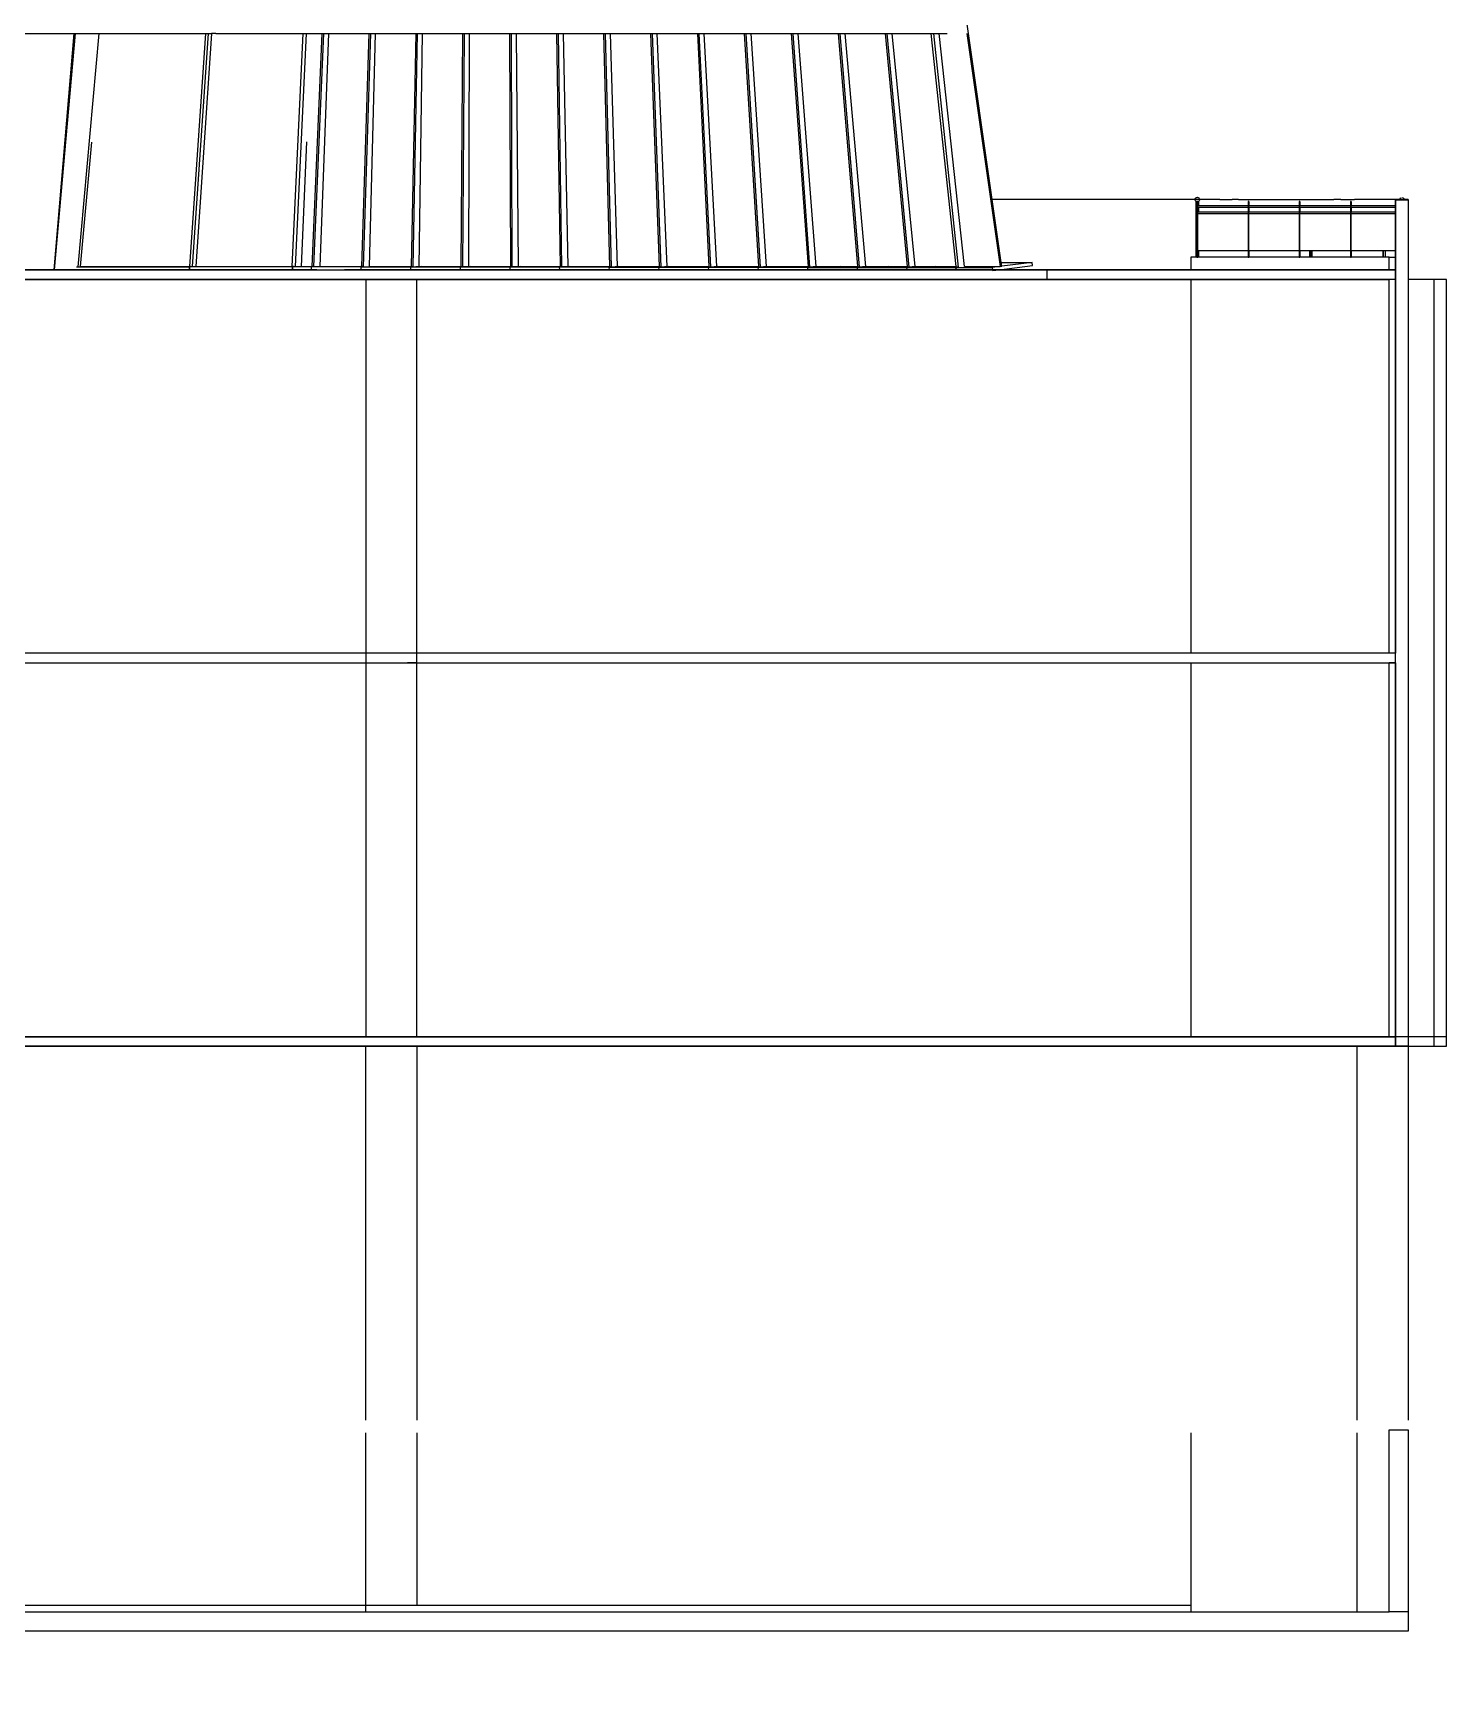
# Model space of a CAD drawing. Header units: millimetres. Extents: x 90964 to 877642, y 656808 to 1438307.
# Drawn here: x 855538 to 877642, y 1179638 to 1205727 of the extents above; entities that cross this region are included whole.
import ezdxf

# ---------------------------------------------------------------- set-up
doc = ezdxf.new("R2010")
doc.units = ezdxf.units.MM
doc.header["$LTSCALE"] = 300
doc.layers.add('ProfileEdges', color=7, linetype='Continuous')
doc.layers.add('SectionCutEdges', color=7, linetype='Continuous')

msp = doc.modelspace()

# ---------------------------------------------------------------- linework, layer by layer
at = {"color": 251}
for p, q in [((855863.2, 1202026.5), (856177.4, 1205726.5)), ((856194.3, 1205726.5), (855865.9, 1202026.5)), ((856561.6, 1205726.5), (856234, 1202072.2)), ((858230, 1205726.5), (857981.3, 1202077.4)), ((858272.3, 1205726.5), (858023.5, 1202076)), ((858323.2, 1205726.5), (858081.6, 1202076.7)), ((859585.8, 1202079.6), (859755.8, 1205726.5)), ((859803.7, 1205726.5), (859633.6, 1202077.4)), ((860049.6, 1205726.5), (859895.6, 1202078.7)), ((860074.7, 1205726.5), (859920.5, 1202076.6)), ((860152.1, 1205726.5), (860016.4, 1202076.6)), ((860783.8, 1205726.5), (860671.4, 1202077.8)), ((860808.9, 1205726.5), (860696.4, 1202075.5)), ((860886.3, 1205726.5), (860792.2, 1202076.9)), ((861518.1, 1205726.5), (861447.3, 1202076.8)), ((861543.1, 1205726.5), (861472.3, 1202074.3)), ((861620.5, 1205726.5), (861568.1, 1202077.3)), ((862252.3, 1205726.5), (862223.2, 1202076.9)), ((862277.3, 1205726.5), (862248.2, 1202073.2)), ((862354.7, 1205726.5), (862344, 1202077.7)), ((862986.5, 1205726.5), (862999, 1202077)), ((863011.5, 1205726.5), (863024.1, 1202072)), ((863088.9, 1205726.5), (863119.8, 1202078.1)), ((863720.7, 1205726.5), (863774.9, 1202077.2)), ((863745.7, 1205726.5), (863800, 1202071.1)), ((863823.2, 1205726.5), (863895.7, 1202078.4)), ((864454.9, 1205726.5), (864550.7, 1202077.3)), ((864479.9, 1205726.5), (864575.9, 1202070.3)), ((864557.4, 1205726.5), (864671.5, 1202078.8)), ((865189.1, 1205726.5), (865326.5, 1202077.5)), ((865214.1, 1205726.5), (865351.8, 1202069.5)), ((865291.6, 1205726.5), (865447.3, 1202079.2)), ((865923.2, 1205726.5), (866102.3, 1202077.6)), ((865948.2, 1205726.5), (866127.8, 1202068.7)), ((866025.8, 1205726.5), (866223.2, 1202079.5)), ((866657.4, 1205726.5), (866878.1, 1202077.7)), ((866682.4, 1205726.5), (866903.7, 1202067.8)), ((866760, 1205726.5), (866999, 1202079.9)), ((867391.5, 1205726.5), (867653.9, 1202077.9)), ((867416.5, 1205726.5), (867679.7, 1202067)), ((867494.3, 1205726.5), (867774.8, 1202080.2)), ((868125.6, 1205726.5), (868429.7, 1202078)), ((868150.6, 1205726.5), (868455.7, 1202066.2)), ((868228.6, 1205726.5), (868550.6, 1202080.5)), ((868859.8, 1205726.5), (869205.4, 1202078.1)), ((868884.8, 1205726.5), (869231.6, 1202065.4)), ((868962.8, 1205726.5), (869326.4, 1202080.9)), ((869968.8, 1202078.3), (869581.5, 1205726.5)), ((869616.1, 1205726.5), (870004.6, 1202066)), ((870102.2, 1202079.9), (869707.4, 1205726.5)), ((856445.2, 1204024.9), (856272.3, 1202077.7)), ((859811.4, 1204029.1), (859724.3, 1202077.4)), ((873702.8, 1203126.5), (870535.6, 1203126.5)), ((873703.6, 1203132.8), (873702.8, 1203126.5)), ((873782.8, 1203126.5), (873702.8, 1203126.5)), ((873702.8, 1203126.5), (873703.6, 1203120.3)), ((873706.2, 1203138.7), (873703.6, 1203132.8)), ((873710.4, 1203144.2), (873706.2, 1203138.7)), ((873706.2, 1203114.3), (873710.4, 1203108.9)), ((873716, 1203148.8), (873710.4, 1203144.2)), ((873710.4, 1203108.9), (873716, 1203104.2)), ((873722.8, 1203152.5), (873716, 1203148.8)), ((873716, 1203104.2), (873722.8, 1203100.5)), ((873717.2, 1203096.4), (873717.2, 1202226.5)), ((873736.2, 1203096.4), (873717.2, 1203096.4)), ((873738.6, 1203156.4), (873730.4, 1203155.1)), ((873730.4, 1203098), (873738.6, 1203096.7)), ((873732.2, 1203026.5), (873736.2, 1203026.5)), ((873732.2, 1203026.5), (873732.2, 1203006.5)), ((873732.2, 1203006.5), (873736.2, 1203006.5)), ((873748.2, 1203096.4), (873736.2, 1203096.4)), ((873736.2, 1203096.4), (873736.2, 1203026.5)), ((873736.2, 1203026.5), (873736.2, 1203006.5)), ((873736.2, 1203006.5), (873736.2, 1202926.5)), ((873746.9, 1203156.4), (873738.6, 1203156.4)), ((873738.6, 1203096.7), (873746.9, 1203096.7)), ((873755.1, 1203155.1), (873746.9, 1203156.4)), ((873746.9, 1203096.7), (873755.1, 1203098)), ((873767.2, 1203096.4), (873748.2, 1203096.4)), ((873748.2, 1203026.5), (873748.2, 1203096.4)), ((873748.2, 1203006.5), (873748.2, 1203026.5)), ((873767.2, 1203026.5), (873748.2, 1203026.5)), ((873748.2, 1202926.5), (873748.2, 1203006.5)), ((873748.2, 1203006.5), (873767.2, 1203006.5)), ((873762.8, 1203152.5), (873755.1, 1203155.1)), ((873755.1, 1203098), (873762.8, 1203100.5)), ((873769.5, 1203148.8), (873762.8, 1203152.5)), ((873762.8, 1203100.5), (873769.5, 1203104.2)), ((873767.2, 1203026.5), (873767.2, 1203096.4)), ((874536.2, 1203026.5), (873767.2, 1203026.5)), ((873767.2, 1202926.5), (873767.2, 1203006.5)), ((873767.2, 1203006.5), (874536.2, 1203006.5)), ((873775.1, 1203144.2), (873769.5, 1203148.8)), ((873769.5, 1203104.2), (873775.1, 1203108.9)), ((873776.1, 1203143), (873775.1, 1203144.2)), ((873775.1, 1203108.9), (873776.3, 1203110.4)), ((873780.4, 1203116.9), (873781.9, 1203120.3)), ((873781.9, 1203132.8), (873781, 1203134.8)), ((873782.8, 1203126.5), (873781.9, 1203132.8)), ((873781.9, 1203120.3), (873782.8, 1203126.5)), ((873995.1, 1203126.5), (873782.8, 1203126.5)), ((874092.6, 1203126.5), (873995.1, 1203126.5)), ((874092.6, 1203126.5), (874287.5, 1203126.5)), ((874385, 1203126.5), (874287.5, 1203126.5)), ((874385, 1203126.5), (875342.2, 1203126.5)), ((874548.2, 1203096.4), (874536.2, 1203096.4)), ((874536.2, 1203096.4), (874536.2, 1203026.5)), ((874536.2, 1203026.5), (874536.2, 1203006.5)), ((874536.2, 1203006.5), (874536.2, 1202926.5)), ((874548.2, 1203096.4), (874548.2, 1203026.5)), ((875336.2, 1203026.5), (874548.2, 1203026.5)), ((874548.2, 1203006.5), (874548.2, 1203026.5)), ((874548.2, 1203006.5), (874548.2, 1202926.5)), ((874548.2, 1203006.5), (875336.2, 1203006.5)), ((875348.2, 1203096.4), (875336.2, 1203096.4)), ((875336.2, 1203096.4), (875336.2, 1203026.5)), ((875336.2, 1203026.5), (875336.2, 1203006.5)), ((875336.2, 1203006.5), (875336.2, 1202926.5)), ((875342.2, 1203126.5), (875449.6, 1203126.5)), ((875348.2, 1203096.4), (875348.2, 1203026.5)), ((876136.2, 1203026.5), (875348.2, 1203026.5)), ((875348.2, 1203006.5), (875348.2, 1203026.5)), ((875348.2, 1203006.5), (875348.2, 1202926.5)), ((875348.2, 1203006.5), (876136.2, 1203006.5)), ((875449.6, 1203126.5), (875879.5, 1203126.5)), ((875986.9, 1203126.5), (875879.5, 1203126.5)), ((875986.9, 1203126.5), (876201.8, 1203126.5)), ((876148.2, 1203096.4), (876136.2, 1203096.4)), ((876136.2, 1203096.4), (876136.2, 1203026.5)), ((876136.2, 1203026.5), (876136.2, 1203006.5)), ((876136.2, 1203006.5), (876136.2, 1202926.5)), ((876148.2, 1203096.4), (876148.2, 1203026.5)), ((876842.1, 1203026.5), (876148.2, 1203026.5)), ((876148.2, 1203006.5), (876148.2, 1203026.5)), ((876148.2, 1203006.5), (876148.2, 1202926.5)), ((876148.2, 1203006.5), (876842.1, 1203006.5)), ((876842.1, 1203126.5), (876201.8, 1203126.5)), ((876901.5, 1203126.5), (876902.4, 1203132.8)), ((876902.4, 1203132.8), (876903.1, 1203134.4)), ((876909.2, 1203144.2), (876914.8, 1203148.8)), ((876921.5, 1203152.5), (876929.2, 1203155.1)), ((876945.7, 1203156.4), (876953.9, 1203155.1)), ((876961.5, 1203152.5), (876968.3, 1203148.8)), ((876968.3, 1203148.8), (876973.9, 1203144.2)), ((876973.9, 1203144.2), (876978.1, 1203138.7)), ((876978.1, 1203138.7), (876980.7, 1203132.8)), ((876980.7, 1203132.8), (876981.5, 1203126.5)), ((873732.2, 1202926.5), (873736.2, 1202926.5)), ((873732.2, 1202926.5), (873732.2, 1202906.5)), ((873732.2, 1202906.5), (873736.2, 1202906.5)), ((873736.2, 1202926.5), (873736.2, 1202906.5)), ((873736.2, 1202906.5), (873736.2, 1202226.5)), ((873748.2, 1202906.5), (873748.2, 1202926.5)), ((873767.2, 1202926.5), (873748.2, 1202926.5)), ((873748.2, 1202906.5), (874536.2, 1202906.5)), ((873748.2, 1202326.5), (873748.2, 1202906.5)), ((874536.2, 1202926.5), (873767.2, 1202926.5)), ((874536.2, 1202926.5), (874536.2, 1202906.5)), ((874536.2, 1202906.5), (874536.2, 1202326.5)), ((875336.2, 1202926.5), (874548.2, 1202926.5)), ((874548.2, 1202906.5), (874548.2, 1202926.5)), ((874548.2, 1202906.5), (875336.2, 1202906.5)), ((874548.2, 1202326.5), (874548.2, 1202906.5)), ((875336.2, 1202926.5), (875336.2, 1202906.5)), ((875336.2, 1202906.5), (875336.2, 1202326.5)), ((876136.2, 1202926.5), (875348.2, 1202926.5)), ((875348.2, 1202906.5), (875348.2, 1202926.5)), ((875348.2, 1202906.5), (876136.2, 1202906.5)), ((875348.2, 1202326.5), (875348.2, 1202906.5)), ((876136.2, 1202926.5), (876136.2, 1202906.5)), ((876136.2, 1202906.5), (876136.2, 1202326.5)), ((876842.1, 1202926.5), (876148.2, 1202926.5)), ((876148.2, 1202906.5), (876148.2, 1202926.5)), ((876148.2, 1202906.5), (876842.1, 1202906.5)), ((876148.2, 1202326.5), (876148.2, 1202906.5)), ((873642.2, 1202226.5), (873642.2, 1202026.5)), ((873717.2, 1202226.5), (873642.2, 1202226.5)), ((873736.2, 1202226.5), (873717.2, 1202226.5)), ((873736.2, 1202226.5), (873748.2, 1202226.5)), ((873748.2, 1202326.5), (873767.2, 1202326.5)), ((873748.2, 1202226.5), (873748.2, 1202326.5)), ((873767.2, 1202226.5), (873748.2, 1202226.5)), ((873767.2, 1202226.5), (873767.2, 1202326.5)), ((873767.2, 1202326.5), (874536.2, 1202326.5)), ((874536.2, 1202226.5), (873767.2, 1202226.5)), ((874536.2, 1202326.5), (874536.2, 1202226.5)), ((874536.2, 1202226.5), (874548.2, 1202226.5)), ((874548.2, 1202326.5), (875336.2, 1202326.5)), ((874548.2, 1202326.5), (874548.2, 1202226.5)), ((875336.2, 1202226.5), (874548.2, 1202226.5)), ((875336.2, 1202326.5), (875336.2, 1202226.5)), ((875336.2, 1202226.5), (875348.2, 1202226.5)), ((875348.2, 1202326.5), (875348.2, 1202226.5)), ((875348.2, 1202326.5), (875497.6, 1202326.5)), ((875497.6, 1202226.5), (875348.2, 1202226.5)), ((875497.6, 1202326.5), (875497.6, 1202226.5)), ((875497.6, 1202326.5), (875502.6, 1202326.5)), ((875502.6, 1202226.5), (875497.6, 1202226.5)), ((875502.6, 1202326.5), (875502.6, 1202226.5)), ((875502.6, 1202326.5), (875505.1, 1202326.5)), ((875505.1, 1202226.5), (875502.6, 1202226.5)), ((875505.1, 1202326.5), (875505.1, 1202226.5)), ((875505.1, 1202326.5), (875507.6, 1202326.5)), ((875507.6, 1202226.5), (875505.1, 1202226.5)), ((875507.6, 1202326.5), (875512.4, 1202326.5)), ((875512.4, 1202226.5), (875507.6, 1202226.5)), ((875512.4, 1202326.5), (875530.1, 1202326.5)), ((875530.1, 1202226.5), (875512.4, 1202226.5)), ((875530.1, 1202226.5), (875530.1, 1202326.5)), ((875530.1, 1202326.5), (875531.7, 1202326.5)), ((875531.7, 1202226.5), (875530.1, 1202226.5)), ((875531.7, 1202326.5), (875534.9, 1202326.5)), ((875534.9, 1202226.5), (875531.7, 1202226.5)), ((875534.9, 1202326.5), (875537.6, 1202326.5)), ((875537.6, 1202226.5), (875534.9, 1202226.5)), ((875537.6, 1202226.5), (875537.6, 1202326.5)), ((875537.6, 1202326.5), (876136.2, 1202326.5)), ((876136.2, 1202226.5), (875537.6, 1202226.5)), ((876136.2, 1202326.5), (876136.2, 1202226.5)), ((876136.2, 1202226.5), (876148.2, 1202226.5)), ((876148.2, 1202326.5), (876148.2, 1202226.5)), ((876148.2, 1202326.5), (876646.8, 1202326.5)), ((876646.8, 1202226.5), (876148.2, 1202226.5)), ((876646.8, 1202326.5), (876646.8, 1202226.5)), ((876646.8, 1202326.5), (876651.8, 1202326.5)), ((876651.8, 1202226.5), (876646.8, 1202226.5)), ((876651.8, 1202226.5), (876651.8, 1202326.5)), ((876651.8, 1202326.5), (876654.3, 1202326.5)), ((876654.3, 1202226.5), (876651.8, 1202226.5)), ((876654.3, 1202226.5), (876654.3, 1202326.5)), ((876654.3, 1202326.5), (876656.8, 1202326.5)), ((876656.8, 1202226.5), (876654.3, 1202226.5)), ((876656.8, 1202326.5), (876661.6, 1202326.5)), ((876661.6, 1202226.5), (876656.8, 1202226.5)), ((876661.6, 1202326.5), (876679.3, 1202326.5)), ((876679.3, 1202226.5), (876661.6, 1202226.5)), ((876679.3, 1202326.5), (876679.3, 1202226.5)), ((876679.3, 1202326.5), (876680.9, 1202326.5)), ((876680.9, 1202226.5), (876679.3, 1202226.5)), ((876680.9, 1202326.5), (876684.1, 1202326.5)), ((876684.1, 1202226.5), (876680.9, 1202226.5)), ((876684.1, 1202326.5), (876686.8, 1202326.5)), ((876686.8, 1202226.5), (876684.1, 1202226.5)), ((876686.8, 1202226.5), (876686.8, 1202326.5)), ((876686.8, 1202326.5), (876842.1, 1202326.5)), ((876742.2, 1202226.5), (876686.8, 1202226.5)), ((876742.2, 1202026.5), (876742.2, 1202226.5)), ((876742.2, 1202226.5), (876842.1, 1202226.5)), ((856213.2, 1202072.2), (856217.8, 1202072.2)), ((856217.8, 1202072.2), (856234, 1202072.2)), ((856234, 1202072.2), (856275.6, 1202072.2)), ((856272.3, 1202077.7), (856289, 1202077.7)), ((856288.7, 1202073.6), (856275.6, 1202072.2)), ((856275.6, 1202072.2), (857981.1, 1202072.2)), ((856289, 1202077.7), (856288.7, 1202073.6)), ((856289, 1202077.7), (857981.3, 1202077.4)), ((857982.2, 1202026.5), (857981.1, 1202072.2)), ((857981.3, 1202077.4), (857981.3, 1202076.7)), ((857986.8, 1202076.1), (857981.3, 1202076.7)), ((857986.8, 1202076.1), (857982.1, 1202076)), ((857982.1, 1202076), (857982.3, 1202026.5)), ((857987.1, 1202076), (857986.8, 1202076.1)), ((857996.8, 1202076.2), (857987.1, 1202076)), ((857987.1, 1202076), (858023.5, 1202076)), ((858023.5, 1202076), (858104.1, 1202076)), ((858081.6, 1202076.7), (858104.2, 1202076.7)), ((858104.2, 1202076.7), (858104.1, 1202076)), ((858104.1, 1202076), (858323.4, 1202076)), ((858104.2, 1202076.7), (858323.4, 1202076.7)), ((858323.4, 1202076.7), (858323.4, 1202076)), ((858323.4, 1202076.7), (859592, 1202076.6)), ((858323.4, 1202076), (859591.5, 1202076)), ((859605.4, 1202077.4), (859585.8, 1202079.6)), ((859591.7, 1202027.4), (859591.5, 1202076)), ((859592, 1202076.6), (859591.7, 1202027.4)), ((859591.7, 1202027.4), (859672.3, 1202026.5)), ((859591.7, 1202026.5), (859591.7, 1202027.4)), ((859591.7, 1202027.4), (859818.3, 1202027.4)), ((859592, 1202077.4), (859592, 1202076.6)), ((859592, 1202077.4), (859605.4, 1202077.4)), ((859605.4, 1202077.4), (859613.7, 1202077.4)), ((859613.7, 1202077.4), (859633.6, 1202077.4)), ((859633.6, 1202077.4), (859724.3, 1202077.4)), ((859818.3, 1202027.4), (859672.3, 1202026.5)), ((859724.3, 1202077.4), (859884.7, 1202077.4)), ((859818.3, 1202027.4), (859884.3, 1202027.4)), ((859884.3, 1202076.6), (859884.3, 1202027.4)), ((859884.3, 1202076.6), (859884.7, 1202076.6)), ((859884.3, 1202027.4), (859884.3, 1202026.6)), ((859884.3, 1202026.6), (859970.8, 1202026.5)), ((859884.3, 1202026.6), (859960, 1202026.6)), ((859884.7, 1202076.6), (859884.7, 1202077.4)), ((859884.7, 1202077.4), (859905.4, 1202077.2)), ((859884.7, 1202076.6), (859909.2, 1202076.6)), ((859905.4, 1202077.2), (859895.6, 1202078.7)), ((859909.2, 1202076.6), (859905.4, 1202077.2)), ((859905.4, 1202077.2), (859906.2, 1202077.2)), ((859909.2, 1202076.6), (859920.5, 1202076.6)), ((859920.5, 1202076.6), (860016.4, 1202076.6)), ((859970.8, 1202026.5), (859960, 1202026.6)), ((859960, 1202026.6), (860403.9, 1202026.6)), ((860016.4, 1202076.6), (860660.8, 1202076.6)), ((860403.9, 1202026.5), (860403.9, 1202026.6)), ((860403.9, 1202026.6), (860660.7, 1202026.6)), ((860660.8, 1202075.5), (860660.3, 1202075.5)), ((860660.3, 1202075.5), (860660.7, 1202026.6)), ((860660.7, 1202026.6), (860660.7, 1202026.5)), ((860660.8, 1202076.6), (860679.4, 1202076.6)), ((860660.8, 1202076.5), (860660.8, 1202076.6)), ((860660.8, 1202076.5), (860680.2, 1202076.5)), ((860680.2, 1202076.5), (860660.8, 1202076.5)), ((860660.8, 1202076), (860660.8, 1202076.5)), ((860660.8, 1202076.5), (860660.8, 1202076.5)), ((860660.8, 1202076), (860684, 1202076)), ((860660.8, 1202075.5), (860660.8, 1202076)), ((860685.2, 1202075.8), (860660.8, 1202075.5)), ((860660.8, 1202075.5), (860687.3, 1202075.5)), ((860679.4, 1202076.6), (860671.4, 1202077.8)), ((860680.2, 1202076.5), (860679.4, 1202076.6)), ((860679.4, 1202076.6), (860682.1, 1202076.6)), ((860680.2, 1202076.5), (860684, 1202076)), ((860685.2, 1202075.8), (860684, 1202076)), ((860687.3, 1202075.5), (860685.2, 1202075.8)), ((860687.3, 1202075.5), (860696.4, 1202075.5)), ((860696.4, 1202075.5), (860826.3, 1202075.5)), ((860792.2, 1202076.9), (860826.3, 1202076.9)), ((860826.3, 1202076.9), (861179.9, 1202076.8)), ((860826.3, 1202076.9), (860826.3, 1202076.4)), ((860826.3, 1202076.4), (861179.9, 1202076)), ((860826.3, 1202076.4), (860826.3, 1202076)), ((860826.3, 1202076), (861179.9, 1202076)), ((860826.3, 1202076), (860826.3, 1202075.5)), ((860826.3, 1202075.5), (861179.9, 1202075.5)), ((861179.9, 1202076.8), (861448.3, 1202076.7)), ((861179.9, 1202076), (861179.9, 1202076.8)), ((861179.9, 1202075.5), (861179.9, 1202076)), ((861179.9, 1202076), (861180.4, 1202076)), ((861179.9, 1202075.5), (861180.4, 1202075.5)), ((861180.4, 1202076), (861180.4, 1202075.5)), ((861180.4, 1202075.5), (861436.7, 1202075.5)), ((861436.2, 1202074.3), (861437.1, 1202026.5)), ((861436.7, 1202074.3), (861436.2, 1202074.3)), ((861436.7, 1202075.5), (861455.5, 1202075.7)), ((861436.7, 1202074.3), (861436.7, 1202075.5)), ((861461, 1202075), (861436.7, 1202074.3)), ((861436.7, 1202074.3), (861465.5, 1202074.3)), ((861448.3, 1202076.7), (861447.3, 1202076.8)), ((861455.5, 1202075.7), (861448.3, 1202076.7)), ((861461, 1202075), (861455.5, 1202075.7)), ((861455.5, 1202075.7), (861458.1, 1202075.7)), ((861465.5, 1202074.3), (861461, 1202075)), ((861465.5, 1202074.3), (861472.3, 1202074.3)), ((861472.3, 1202074.3), (861518.8, 1202074.3)), ((861602.2, 1202076), (861518.8, 1202074.3)), ((861518.8, 1202074.3), (861956, 1202074.3)), ((861568.1, 1202077.3), (861602.2, 1202077.3)), ((861602.2, 1202077.3), (861602.2, 1202076)), ((861602.2, 1202077.3), (861955.9, 1202077)), ((861956, 1202074.3), (861955.9, 1202077)), ((861955.9, 1202077), (861956.3, 1202077)), ((861956, 1202074.3), (861956.4, 1202074.3)), ((861956.3, 1202077), (861956.4, 1202074.3)), ((861956.3, 1202077), (862223.2, 1202076.9)), ((861956.4, 1202074.3), (862212.7, 1202074.3)), ((862212.2, 1202073.2), (862213.5, 1202026.5)), ((862212.7, 1202073.2), (862212.2, 1202073.2)), ((862212.7, 1202074.3), (862231.5, 1202074.8)), ((862212.7, 1202073.2), (862212.7, 1202074.3)), ((862236.8, 1202074.1), (862212.7, 1202073.2)), ((862212.7, 1202073.2), (862244, 1202073.2)), ((862223.2, 1202076.9), (862223.2, 1202075.9)), ((862231.5, 1202074.8), (862223.2, 1202075.9)), ((862231.5, 1202074.8), (862234, 1202074.9)), ((862236.8, 1202074.1), (862231.5, 1202074.8)), ((862244, 1202073.2), (862236.8, 1202074.1)), ((862244, 1202073.2), (862248.2, 1202073.2)), ((862248.2, 1202073.2), (862264.5, 1202073.2)), ((862378, 1202076.9), (862264.5, 1202073.2)), ((862264.5, 1202073.2), (862732.1, 1202073.2)), ((862344, 1202077.7), (862378, 1202077.6)), ((862378, 1202077.6), (862378, 1202076.9)), ((862378, 1202077.6), (862732, 1202077.3)), ((862732.1, 1202073.2), (862732, 1202077.3)), ((862732, 1202077.3), (862732.4, 1202077.3)), ((862732.1, 1202073.2), (862732.4, 1202073.2)), ((862732.4, 1202077.3), (862732.4, 1202073.2)), ((862732.4, 1202077.3), (862999, 1202077)), ((862732.4, 1202073.2), (862988.6, 1202073.2)), ((862988.2, 1202072), (862989.9, 1202026.5)), ((862988.7, 1202072), (862988.2, 1202072)), ((862988.6, 1202073.2), (863007.5, 1202073.9)), ((862988.7, 1202072), (862988.6, 1202073.2)), ((863012.6, 1202073.3), (862988.7, 1202072)), ((862988.7, 1202072), (863022.8, 1202072)), ((862999, 1202077), (862999, 1202075)), ((863007.5, 1202073.9), (862999, 1202075)), ((863007.5, 1202073.9), (863010, 1202074)), ((863012.6, 1202073.3), (863007.5, 1202073.9)), ((863022.8, 1202072), (863012.6, 1202073.3)), ((863022.8, 1202072), (863024.1, 1202072)), ((863024.1, 1202072), (863027.5, 1202072)), ((863153.9, 1202077.8), (863027.5, 1202072)), ((863027.5, 1202072), (863508.3, 1202072)), ((863119.8, 1202078.1), (863153.9, 1202078)), ((863153.9, 1202078), (863153.9, 1202077.8)), ((863153.9, 1202078), (863508.1, 1202077.5)), ((863508.3, 1202072), (863508.1, 1202077.5)), ((863508.1, 1202077.5), (863508.4, 1202077.5)), ((863508.3, 1202072), (863508.6, 1202072)), ((863508.4, 1202077.5), (863508.6, 1202072)), ((863508.4, 1202077.5), (863774.9, 1202077.2)), ((863508.6, 1202072), (863764.6, 1202072)), ((863764.2, 1202070.8), (863766.3, 1202026.5)), ((863764.7, 1202070.8), (863764.2, 1202070.8)), ((863764.6, 1202072), (863783.6, 1202073)), ((863764.7, 1202070.8), (863764.6, 1202072)), ((863788.5, 1202072.4), (863764.7, 1202070.8)), ((863764.7, 1202070.8), (864284.6, 1202070.8)), ((863774.9, 1202077.2), (863774.9, 1202074)), ((863783.6, 1202073), (863774.9, 1202074)), ((863783.6, 1202073), (863786, 1202073.1)), ((863788.5, 1202072.4), (863783.6, 1202073)), ((863800, 1202071.1), (863788.5, 1202072.4)), ((863923.8, 1202078.4), (863800, 1202071.1)), ((863895.7, 1202078.4), (863923.8, 1202078.4)), ((863923.8, 1202078.4), (864284.3, 1202077.8)), ((864284.6, 1202070.8), (864284.3, 1202077.8)), ((864284.3, 1202077.8), (864284.5, 1202077.8)), ((864284.5, 1202077.8), (864284.8, 1202070.8)), ((864284.5, 1202077.8), (864550.7, 1202077.3)), ((864284.6, 1202070.8), (864284.8, 1202070.8)), ((864284.8, 1202070.8), (864540.6, 1202070.8)), ((864540.2, 1202069.7), (864542.7, 1202026.5)), ((864540.7, 1202069.7), (864540.2, 1202069.7)), ((864540.6, 1202070.8), (864559.6, 1202072.1)), ((864540.7, 1202069.7), (864540.6, 1202070.8)), ((864564.3, 1202071.6), (864540.7, 1202069.7)), ((864540.7, 1202069.7), (865061, 1202069.7)), ((864550.7, 1202077.3), (864550.8, 1202073.1)), ((864559.6, 1202072.1), (864550.8, 1202073.1)), ((864559.6, 1202072.1), (864562, 1202072.2)), ((864564.3, 1202071.6), (864559.6, 1202072.1)), ((864575.9, 1202070.3), (864564.3, 1202071.6)), ((864693.3, 1202078.8), (864575.9, 1202070.3)), ((864671.5, 1202078.8), (864693.3, 1202078.8)), ((864693.3, 1202078.8), (865060.5, 1202078)), ((865061, 1202069.7), (865060.5, 1202078)), ((865060.5, 1202078), (865060.7, 1202078)), ((865060.7, 1202078), (865061.1, 1202069.7)), ((865060.7, 1202078), (865326.5, 1202077.5)), ((865061, 1202069.7), (865061.1, 1202069.7)), ((865061.1, 1202069.7), (865316.6, 1202069.7)), ((865316.2, 1202068.5), (865319.1, 1202026.5)), ((865316.7, 1202068.5), (865316.2, 1202068.5)), ((865316.2, 1202068.5), (865316.7, 1202068.5)), ((865316.6, 1202069.7), (865335.7, 1202071.2)), ((865316.7, 1202068.5), (865316.6, 1202069.7)), ((865340.2, 1202070.7), (865316.7, 1202068.5)), ((865316.7, 1202068.5), (865316.7, 1202068.5)), ((865316.7, 1202068.5), (865837.4, 1202068.5)), ((865326.5, 1202077.5), (865326.7, 1202072.1)), ((865335.7, 1202071.2), (865326.7, 1202072.1)), ((865335.7, 1202071.2), (865337.9, 1202071.3)), ((865340.2, 1202070.7), (865335.7, 1202071.2)), ((865351.8, 1202069.5), (865340.2, 1202070.7)), ((865464.8, 1202079.1), (865351.8, 1202069.5)), ((865447.3, 1202079.2), (865464.8, 1202079.1)), ((865464.8, 1202079.1), (865836.8, 1202078.2)), ((865837.4, 1202068.5), (865836.8, 1202078.2)), ((865836.8, 1202078.2), (865836.9, 1202078.2)), ((865836.9, 1202078.2), (865837.5, 1202068.5)), ((865836.9, 1202078.2), (866102.3, 1202077.6)), ((865837.4, 1202068.5), (865837.5, 1202068.5)), ((865837.5, 1202068.5), (866092.6, 1202068.5)), ((866092.7, 1202067.4), (866092.2, 1202067.3)), ((866092.2, 1202067.3), (866095.4, 1202026.5)), ((866092.2, 1202067.3), (866092.7, 1202067.3)), ((866092.6, 1202068.5), (866111.8, 1202070.2)), ((866092.7, 1202067.4), (866092.6, 1202068.5)), ((866116.1, 1202069.8), (866092.7, 1202067.4)), ((866092.7, 1202067.3), (866092.7, 1202067.4)), ((866092.7, 1202067.3), (866572.4, 1202067.3)), ((866102.3, 1202077.6), (866102.7, 1202071.1)), ((866111.8, 1202070.2), (866102.7, 1202071.1)), ((866111.8, 1202070.2), (866113.9, 1202070.4)), ((866116.1, 1202069.8), (866111.8, 1202070.2)), ((866127.8, 1202068.7), (866116.1, 1202069.8)), ((866237.5, 1202079.5), (866127.8, 1202068.7)), ((866223.2, 1202079.5), (866237.5, 1202079.5)), ((866237.5, 1202079.5), (866613.1, 1202078.5)), ((866572.4, 1202067.3), (866613.6, 1202071.6)), ((866572.4, 1202067.3), (866614, 1202067.3)), ((866613.6, 1202071.6), (866613.1, 1202078.5)), ((866613.1, 1202078.5), (866613.2, 1202078.5)), ((866613.2, 1202078.5), (866613.6, 1202071.6)), ((866613.2, 1202078.5), (866878.1, 1202077.7)), ((866613.6, 1202071.6), (866614, 1202067.3)), ((866614, 1202067.3), (866868.7, 1202067.3)), ((866868.8, 1202066.2), (866868.3, 1202066.1)), ((866868.3, 1202066.1), (866871.8, 1202026.5)), ((866868.3, 1202066.1), (866868.8, 1202066.1)), ((866868.7, 1202067.3), (866887.8, 1202069.3)), ((866868.8, 1202066.2), (866868.7, 1202067.3)), ((866892, 1202068.9), (866868.8, 1202066.2)), ((866868.8, 1202066.1), (866868.8, 1202066.2)), ((866868.8, 1202066.1), (867295, 1202066.1)), ((866878.1, 1202077.7), (866878.6, 1202070.2)), ((866887.8, 1202069.3), (866878.6, 1202070.2)), ((866887.8, 1202069.3), (866890, 1202069.5)), ((866892, 1202068.9), (866887.8, 1202069.3)), ((866903.7, 1202067.8), (866892, 1202068.9)), ((867010.9, 1202079.8), (866903.7, 1202067.8)), ((866999, 1202079.9), (867010.9, 1202079.8)), ((867010.9, 1202079.8), (867389.5, 1202078.7)), ((867295, 1202066.1), (867389.6, 1202077.3)), ((867295, 1202066.1), (867337.6, 1202066.1)), ((867390.1, 1202071.6), (867337.6, 1202066.1)), ((867337.6, 1202066.1), (867644.7, 1202066.1)), ((867389.6, 1202077.3), (867389.5, 1202078.7)), ((867389.5, 1202078.7), (867389.6, 1202077.3)), ((867389.5, 1202078.7), (867389.5, 1202078.7)), ((867389.5, 1202078.7), (867653.9, 1202077.9)), ((867389.6, 1202077.3), (867390.1, 1202071.6)), ((867644.8, 1202065), (867644.3, 1202064.9)), ((867644.3, 1202064.9), (867648.1, 1202026.5)), ((867644.3, 1202064.9), (867644.8, 1202064.9)), ((867644.7, 1202066.1), (867663.9, 1202068.4)), ((867644.8, 1202065), (867644.7, 1202066.1)), ((867668, 1202068), (867644.8, 1202065)), ((867644.8, 1202064.9), (867644.8, 1202065)), ((867644.8, 1202064.9), (868028.4, 1202064.9)), ((867653.9, 1202077.9), (867654.5, 1202069.2)), ((867663.9, 1202068.4), (867654.5, 1202069.2)), ((867663.9, 1202068.4), (867666, 1202068.6)), ((867668, 1202068), (867663.9, 1202068.4)), ((867679.7, 1202067), (867668, 1202068)), ((867784.8, 1202080.2), (867679.7, 1202067)), ((867774.8, 1202080.2), (867784.8, 1202080.2)), ((867784.8, 1202080.2), (868135.7, 1202079)), ((868028.4, 1202064.9), (868135.7, 1202079)), ((868028.4, 1202064.9), (868061.4, 1202064.9)), ((868166, 1202077.3), (868061.4, 1202064.9)), ((868061.4, 1202064.9), (868420.8, 1202064.9)), ((868135.7, 1202079), (868165.9, 1202078.9)), ((868165.9, 1202078.9), (868166, 1202077.3)), ((868165.9, 1202078.9), (868429.7, 1202078)), ((868420.9, 1202063.8), (868420.4, 1202063.7)), ((868420.4, 1202063.7), (868424.4, 1202026.5)), ((868420.4, 1202063.7), (868420.9, 1202063.7)), ((868420.8, 1202064.9), (868440, 1202067.5)), ((868420.9, 1202063.8), (868420.8, 1202064.9)), ((868443.9, 1202067.1), (868420.9, 1202063.8)), ((868420.9, 1202063.7), (868420.9, 1202063.8)), ((868420.9, 1202063.7), (868769.7, 1202063.7)), ((868429.7, 1202078), (868430.5, 1202068.2)), ((868440, 1202067.5), (868430.5, 1202068.2)), ((868440, 1202067.5), (868442, 1202067.7)), ((868443.9, 1202067.1), (868440, 1202067.5)), ((868455.7, 1202066.2), (868443.9, 1202067.1)), ((868559, 1202080.5), (868455.7, 1202066.2)), ((868550.6, 1202080.5), (868559, 1202080.5)), ((868559, 1202080.5), (868877.7, 1202079.3)), ((868769.7, 1202063.7), (868877.7, 1202079.3)), ((868769.7, 1202063.7), (868795.8, 1202063.7)), ((868913.6, 1202079.2), (868795.8, 1202063.7)), ((868795.8, 1202063.7), (869196.8, 1202063.7)), ((868877.7, 1202079.3), (868913.6, 1202079.2)), ((868913.6, 1202079.2), (869205.4, 1202078.1)), ((869196.5, 1202062.6), (869200.7, 1202026.5)), ((869197, 1202062.6), (869196.5, 1202062.6)), ((869196.5, 1202062.6), (869197, 1202062.6)), ((869196.8, 1202063.7), (869216.1, 1202066.5)), ((869197, 1202062.6), (869196.8, 1202063.7)), ((869219.9, 1202066.2), (869197, 1202062.6)), ((869197, 1202062.6), (869197, 1202062.6)), ((869197, 1202062.6), (869516.9, 1202062.6)), ((869205.4, 1202078.1), (869206.4, 1202067.2)), ((869216.1, 1202066.5), (869206.4, 1202067.2)), ((869216.1, 1202066.5), (869218.1, 1202066.8)), ((869219.9, 1202066.2), (869216.1, 1202066.5)), ((869231.6, 1202065.4), (869219.9, 1202066.2)), ((869333.6, 1202080.8), (869231.6, 1202065.4)), ((869326.4, 1202080.9), (869333.6, 1202080.8)), ((869333.6, 1202080.8), (869625.5, 1202079.6)), ((869516.9, 1202062.6), (869625.5, 1202079.6)), ((869516.9, 1202062.6), (869537.9, 1202062.6)), ((869655.6, 1202079.5), (869537.9, 1202062.6)), ((869537.9, 1202062.6), (869967.7, 1202062.6)), ((869625.5, 1202079.6), (869655.6, 1202079.5)), ((869655.6, 1202079.5), (869968.8, 1202078.3)), ((869989, 1202065.8), (869967.7, 1202062.7)), ((869967.7, 1202062.7), (870531.6, 1202062.7)), ((869967.7, 1202062.7), (869972.2, 1202026.5)), ((869972.2, 1202026.5), (869967.7, 1202062.6)), ((869969.9, 1202067.2), (869968.8, 1202078.3)), ((869989, 1202065.8), (869969.9, 1202067.2)), ((869990.2, 1202066), (869989, 1202065.8)), ((870102.2, 1202079.9), (870658, 1202078.9)), ((870675.5, 1202143), (871159.3, 1202143)), ((873642.2, 1201876.5), (873642.2, 1196026.5)), ((876742.2, 1196026.5), (876742.2, 1201876.5)), ((877442.1, 1201876.5), (877042.2, 1201876.5)), ((873642.2, 1195876.5), (873642.2, 1190026.5)), ((876742.2, 1190026.5), (876742.2, 1195876.5)), ((860738.1, 1184026.5), (860738.1, 1189876.5)), ((861538.1, 1189876.5), (861538.1, 1184026.5)), ((876242.2, 1184026.5), (876242.2, 1189876.5)), ((877042.2, 1189876.5), (877042.2, 1184026.5)), ((860738.1, 1181026.5), (860738.1, 1183826.5)), ((861538.1, 1183826.5), (861538.1, 1181126.5)), ((873642.2, 1183826.5), (873642.2, 1181126.5)), ((876242.2, 1181026.5), (876242.2, 1183826.5)), ((877042.2, 1183826.5), (877042.2, 1181126.5)), ((873642.2, 1181126.5), (846388.1, 1181126.5)), ((846388.1, 1181026.5), (873642.2, 1181026.5)), ((873642.2, 1181126.5), (873642.2, 1181026.5)), ((873642.2, 1181026.5), (876742.2, 1181026.5)), ((877042.2, 1181026.5), (876742.2, 1181026.5)), ((877042.2, 1181126.5), (877042.2, 1181026.5))]:
    msp.add_line(p, q, dxfattribs=at)
at = {"layer": 'ProfileEdges'}
for points in [[(876842.1, 1203122.3), (877042.2, 1203122.3), (877042.2, 1189876.5), (876842.1, 1189876.5)], [(846388.1, 1202026.5), (876842.1, 1202026.5), (876842.1, 1201876.5), (846388.1, 1201876.5)], [(876842.1, 1196026.5), (846388.1, 1196026.5), (846388.1, 1195876.5), (876842.1, 1195876.5)], [(846388.1, 1190026.5), (876842.1, 1190026.5), (876842.1, 1189876.5), (846388.1, 1189876.5)]]:
    msp.add_lwpolyline(points, close=True, dxfattribs=at)
msp.add_lwpolyline([(831827.1, 1179938.3), (834088.1, 1179938.3), (834088.1, 1181026.5), (876742.2, 1181026.5), (876742.2, 1183876.5), (877041.7, 1183876.5, -0.4142136), (877042.2, 1183876), (877042.2, 1180726.5), (834388.1, 1180726.5), (834388.1, 1179638.3), (831527.1, 1179638.3)], format="xyb", dxfattribs=at)
at = {"layer": 'SectionCutEdges', "color": 251}
for p, q in [((870535.6, 1203126.5), (870139.8, 1205908.7)), ((855213, 1205726.5), (856177.4, 1205726.5)), ((856177.4, 1205726.5), (856194.3, 1205726.5)), ((856194.3, 1205726.5), (856531.9, 1205726.5)), ((856531.9, 1205726.5), (856556.9, 1205726.5)), ((856556.9, 1205726.5), (856561.6, 1205726.5)), ((856561.6, 1205726.5), (856585.3, 1205726.5)), ((856585.3, 1205726.5), (856596.4, 1205726.5)), ((856596.4, 1205726.5), (856796, 1205726.5)), ((856796, 1205726.5), (858077.8, 1205726.5)), ((858077.8, 1205726.5), (858230, 1205726.5)), ((858230, 1205726.5), (858272.3, 1205726.5)), ((858272.3, 1205726.5), (858306.6, 1205726.5)), ((858306.6, 1205726.5), (858323.2, 1205726.5)), ((858390.8, 1205726.5), (858323.2, 1205726.5)), ((858390.8, 1205726.5), (859755.8, 1205726.5)), ((859755.8, 1205726.5), (859783.8, 1205726.5)), ((859783.8, 1205726.5), (859803.7, 1205726.5)), ((859803.7, 1205726.5), (859871.8, 1205726.5)), ((859871.8, 1205726.5), (859887.3, 1205726.5)), ((859887.3, 1205726.5), (860049.6, 1205726.5)), ((860049.6, 1205726.5), (860074.7, 1205726.5)), ((860074.7, 1205726.5), (860141.1, 1205726.5)), ((860141.1, 1205726.5), (860152.1, 1205726.5)), ((860152.1, 1205726.5), (860783.8, 1205726.5)), ((860783.8, 1205726.5), (860808.9, 1205726.5)), ((860808.9, 1205726.5), (860872.3, 1205726.5)), ((860872.3, 1205726.5), (860886.3, 1205726.5)), ((860886.3, 1205726.5), (861518.1, 1205726.5)), ((861518.1, 1205726.5), (861543.1, 1205726.5)), ((861543.1, 1205726.5), (861603.5, 1205726.5)), ((861603.5, 1205726.5), (861620.5, 1205726.5)), ((861620.5, 1205726.5), (862252.3, 1205726.5)), ((862252.3, 1205726.5), (862277.3, 1205726.5)), ((862277.3, 1205726.5), (862334.7, 1205726.5)), ((862334.7, 1205726.5), (862354.7, 1205726.5)), ((862354.7, 1205726.5), (862986.5, 1205726.5)), ((862986.5, 1205726.5), (863011.5, 1205726.5)), ((863011.5, 1205726.5), (863066, 1205726.5)), ((863066, 1205726.5), (863088.9, 1205726.5)), ((863088.9, 1205726.5), (863720.7, 1205726.5)), ((863720.7, 1205726.5), (863745.7, 1205726.5)), ((863745.7, 1205726.5), (863797.2, 1205726.5)), ((863797.2, 1205726.5), (863823.2, 1205726.5)), ((863823.2, 1205726.5), (864454.9, 1205726.5)), ((864454.9, 1205726.5), (864479.9, 1205726.5)), ((864479.9, 1205726.5), (864528.4, 1205726.5)), ((864528.4, 1205726.5), (864557.4, 1205726.5)), ((864557.4, 1205726.5), (865189.1, 1205726.5)), ((865189.1, 1205726.5), (865214.1, 1205726.5)), ((865214.1, 1205726.5), (865259.6, 1205726.5)), ((865259.6, 1205726.5), (865291.6, 1205726.5)), ((865291.6, 1205726.5), (865923.2, 1205726.5)), ((865923.2, 1205726.5), (865948.2, 1205726.5)), ((865948.2, 1205726.5), (865990.8, 1205726.5)), ((865990.8, 1205726.5), (866025.8, 1205726.5)), ((866025.8, 1205726.5), (866657.4, 1205726.5)), ((866657.4, 1205726.5), (866682.4, 1205726.5)), ((866682.4, 1205726.5), (866722.1, 1205726.5)), ((866722.1, 1205726.5), (866760, 1205726.5)), ((866760, 1205726.5), (867391.5, 1205726.5)), ((867391.5, 1205726.5), (867416.5, 1205726.5)), ((867416.5, 1205726.5), (867453.3, 1205726.5)), ((867453.3, 1205726.5), (867494.3, 1205726.5)), ((867494.3, 1205726.5), (868125.6, 1205726.5)), ((868125.6, 1205726.5), (868150.6, 1205726.5)), ((868150.6, 1205726.5), (868184.5, 1205726.5)), ((868184.5, 1205726.5), (868228.6, 1205726.5)), ((868228.6, 1205726.5), (868859.8, 1205726.5)), ((868859.8, 1205726.5), (868884.8, 1205726.5)), ((868884.8, 1205726.5), (868915.7, 1205726.5)), ((868915.7, 1205726.5), (868962.8, 1205726.5)), ((868962.8, 1205726.5), (869581.5, 1205726.5)), ((869581.5, 1205726.5), (869602.4, 1205726.5)), ((869602.4, 1205726.5), (869616.1, 1205726.5)), ((869616.1, 1205726.5), (869654.2, 1205726.5)), ((869654.2, 1205726.5), (869707.4, 1205726.5)), ((869707.4, 1205726.5), (869832.3, 1205726.5)), ((870139.1, 1205726.5), (870658, 1202078.9)), ((870675.5, 1202143), (870535.6, 1203126.5)), ((876842.1, 1203126.5), (876842.1, 1203118.1)), ((876901.5, 1203126.5), (876842.1, 1203126.5)), ((876842.1, 1203106.6), (876842.1, 1203026.5)), ((876842.1, 1203026.5), (876842.1, 1203006.5)), ((876842.1, 1203006.5), (876842.1, 1202926.5)), ((876842.1, 1203118.1), (876842.1, 1203115.3)), ((876842.1, 1203115.3), (876842.1, 1203108.7)), ((876842.1, 1203108.7), (876842.1, 1203106.6)), ((876981.5, 1203126.5), (876901.5, 1203126.5)), ((877042.2, 1203126.5), (876981.5, 1203126.5)), ((877042.2, 1203126.5), (877042.2, 1201876.5)), ((876842.1, 1202926.5), (876842.1, 1202906.5)), ((876842.1, 1202906.5), (876842.1, 1202326.5)), ((876842.1, 1202326.5), (876842.1, 1202226.5)), ((876842.1, 1202226.5), (876842.1, 1202026.5)), ((855863.2, 1202026.5), (854942.2, 1202026.5)), ((855865.9, 1202026.5), (855863.2, 1202026.5)), ((856209.2, 1202026.5), (855865.9, 1202026.5)), ((857982.2, 1202026.5), (856209.2, 1202026.5)), ((857982.3, 1202026.5), (857982.2, 1202026.5)), ((859591.7, 1202026.5), (857982.3, 1202026.5)), ((859672.3, 1202026.5), (859591.7, 1202026.5)), ((859672.3, 1202026.5), (859672.3, 1202026.5)), ((859970.8, 1202026.5), (859672.3, 1202026.5)), ((859970.8, 1202026.5), (860403.9, 1202026.5)), ((860660.7, 1202026.5), (860403.9, 1202026.5)), ((861437.1, 1202026.5), (860660.7, 1202026.5)), ((862213.5, 1202026.5), (861437.1, 1202026.5)), ((862989.9, 1202026.5), (862213.5, 1202026.5)), ((863766.3, 1202026.5), (862989.9, 1202026.5)), ((864542.7, 1202026.5), (863766.3, 1202026.5)), ((865319.1, 1202026.5), (864542.7, 1202026.5)), ((866095.4, 1202026.5), (865319.1, 1202026.5)), ((866871.8, 1202026.5), (866095.4, 1202026.5)), ((867648.1, 1202026.5), (866871.8, 1202026.5)), ((868424.4, 1202026.5), (867648.1, 1202026.5)), ((869200.7, 1202026.5), (868424.4, 1202026.5)), ((869972.2, 1202026.5), (869200.7, 1202026.5)), ((870536.8, 1202026.5), (869972.2, 1202026.5)), ((870658, 1202078.9), (870531.6, 1202062.7)), ((870531.6, 1202062.7), (870536.8, 1202026.5)), ((870536.8, 1202026.5), (870538.7, 1202013.2)), ((870643.3, 1202026.5), (870536.8, 1202026.5)), ((870538.7, 1202013.2), (870643.3, 1202026.5)), ((870643.3, 1202026.5), (871166.3, 1202093.4)), ((871390.7, 1202026.5), (870643.3, 1202026.5)), ((870658, 1202078.9), (870684.1, 1202082.2)), ((870684.1, 1202082.2), (870675.5, 1202143)), ((871159.3, 1202143), (870684.1, 1202082.2)), ((871166.3, 1202093.4), (871159.3, 1202143)), ((871390.7, 1202026.5), (871390.7, 1201876.5)), ((873642.2, 1202026.5), (871390.7, 1202026.5)), ((876740.9, 1202026.5), (873642.2, 1202026.5)), ((876742.2, 1202026.5), (876740.9, 1202026.5)), ((876842.1, 1202026.5), (876742.2, 1202026.5)), ((876842.1, 1201876.5), (876842.1, 1202026.5)), ((854942.2, 1201876.5), (871390.7, 1201876.5)), ((860738.1, 1201876.5), (860738.1, 1190026.5)), ((861538.1, 1190026.5), (861538.1, 1201876.5)), ((871390.7, 1201876.5), (873642.2, 1201876.5)), ((873642.2, 1201876.5), (876740, 1201876.5)), ((876740, 1201876.5), (876742.2, 1201876.5)), ((876842.1, 1201876.5), (876742.2, 1201876.5)), ((876842.1, 1201876.5), (876842.1, 1196026.5)), ((877042.2, 1201876.5), (877042.2, 1190026.5)), ((877642.2, 1201876.5), (877442.1, 1201876.5)), ((877442.1, 1201876.5), (877442.1, 1189876.5)), ((877642.2, 1189876.5), (877642.2, 1201876.5)), ((873642.2, 1196026.5), (848389.7, 1196026.5)), ((876703.4, 1196026.5), (873642.2, 1196026.5)), ((876742.2, 1196026.5), (876703.4, 1196026.5)), ((876842.1, 1196026.5), (876742.2, 1196026.5)), ((876842.1, 1195876.5), (876842.1, 1196026.5)), ((848388.1, 1195876.5), (861388.1, 1195876.5)), ((861538.1, 1195876.5), (861388.1, 1195876.5)), ((861538.1, 1195876.5), (873642.2, 1195876.5)), ((873642.2, 1195876.5), (876702.5, 1195876.5)), ((876702.5, 1195876.5), (876742.2, 1195876.5)), ((876842.1, 1195876.5), (876742.2, 1195876.5)), ((876842.1, 1195876.5), (876842.2, 1190026.5)), ((877642.2, 1190026.5), (848389.7, 1190026.5)), ((849762.5, 1189876.5), (877642.2, 1189876.5))]:
    msp.add_line(p, q, dxfattribs=at)

doc.saveas('drawing.dxf')
